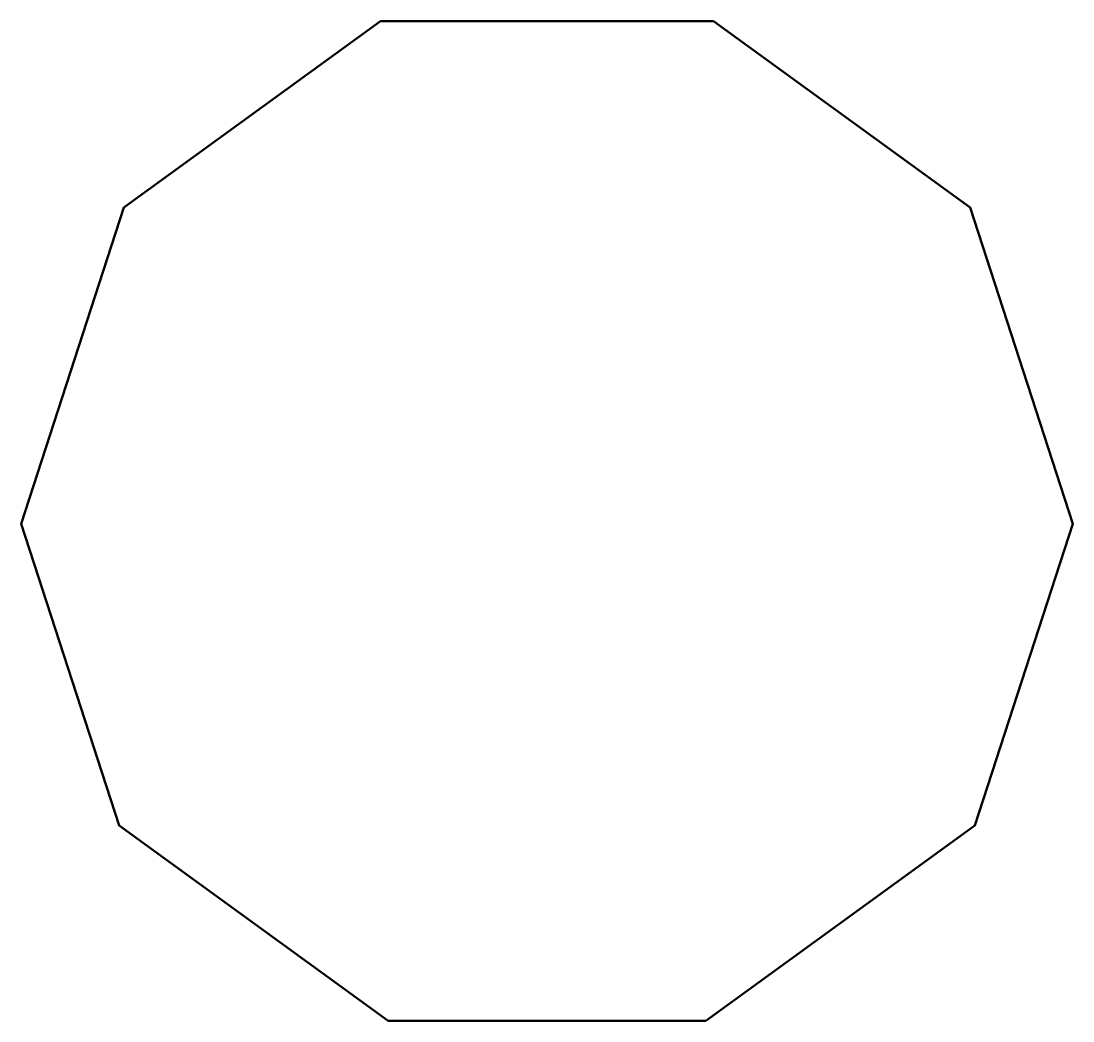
# Model space of a CAD drawing. Header units: millimetres. Extents: x -221.7 to -137.3, y -40.3 to 40.1.
import ezdxf

# ---------------------------------------------------------------- set-up
doc = ezdxf.new("R2010")
doc.units = ezdxf.units.MM
doc.header["$MEASUREMENT"] = 0
doc.layers.add('Default', color=18, linetype='Continuous', lineweight=50, true_color=0x000000)

msp = doc.modelspace()

# ---------------------------------------------------------------- linework, layer by layer
at = {"layer": 'Default'}
msp.add_lwpolyline([(-213.463, 25.083), (-192.846, 40.061), (-166.133, 40.061), (-145.516, 25.083), (-137.261, -0.323), (-145.136, -24.559), (-166.748, -40.261), (-192.231, -40.261), (-213.843, -24.559), (-221.718, -0.323)], close=True, dxfattribs=at)

doc.saveas('drawing.dxf')
